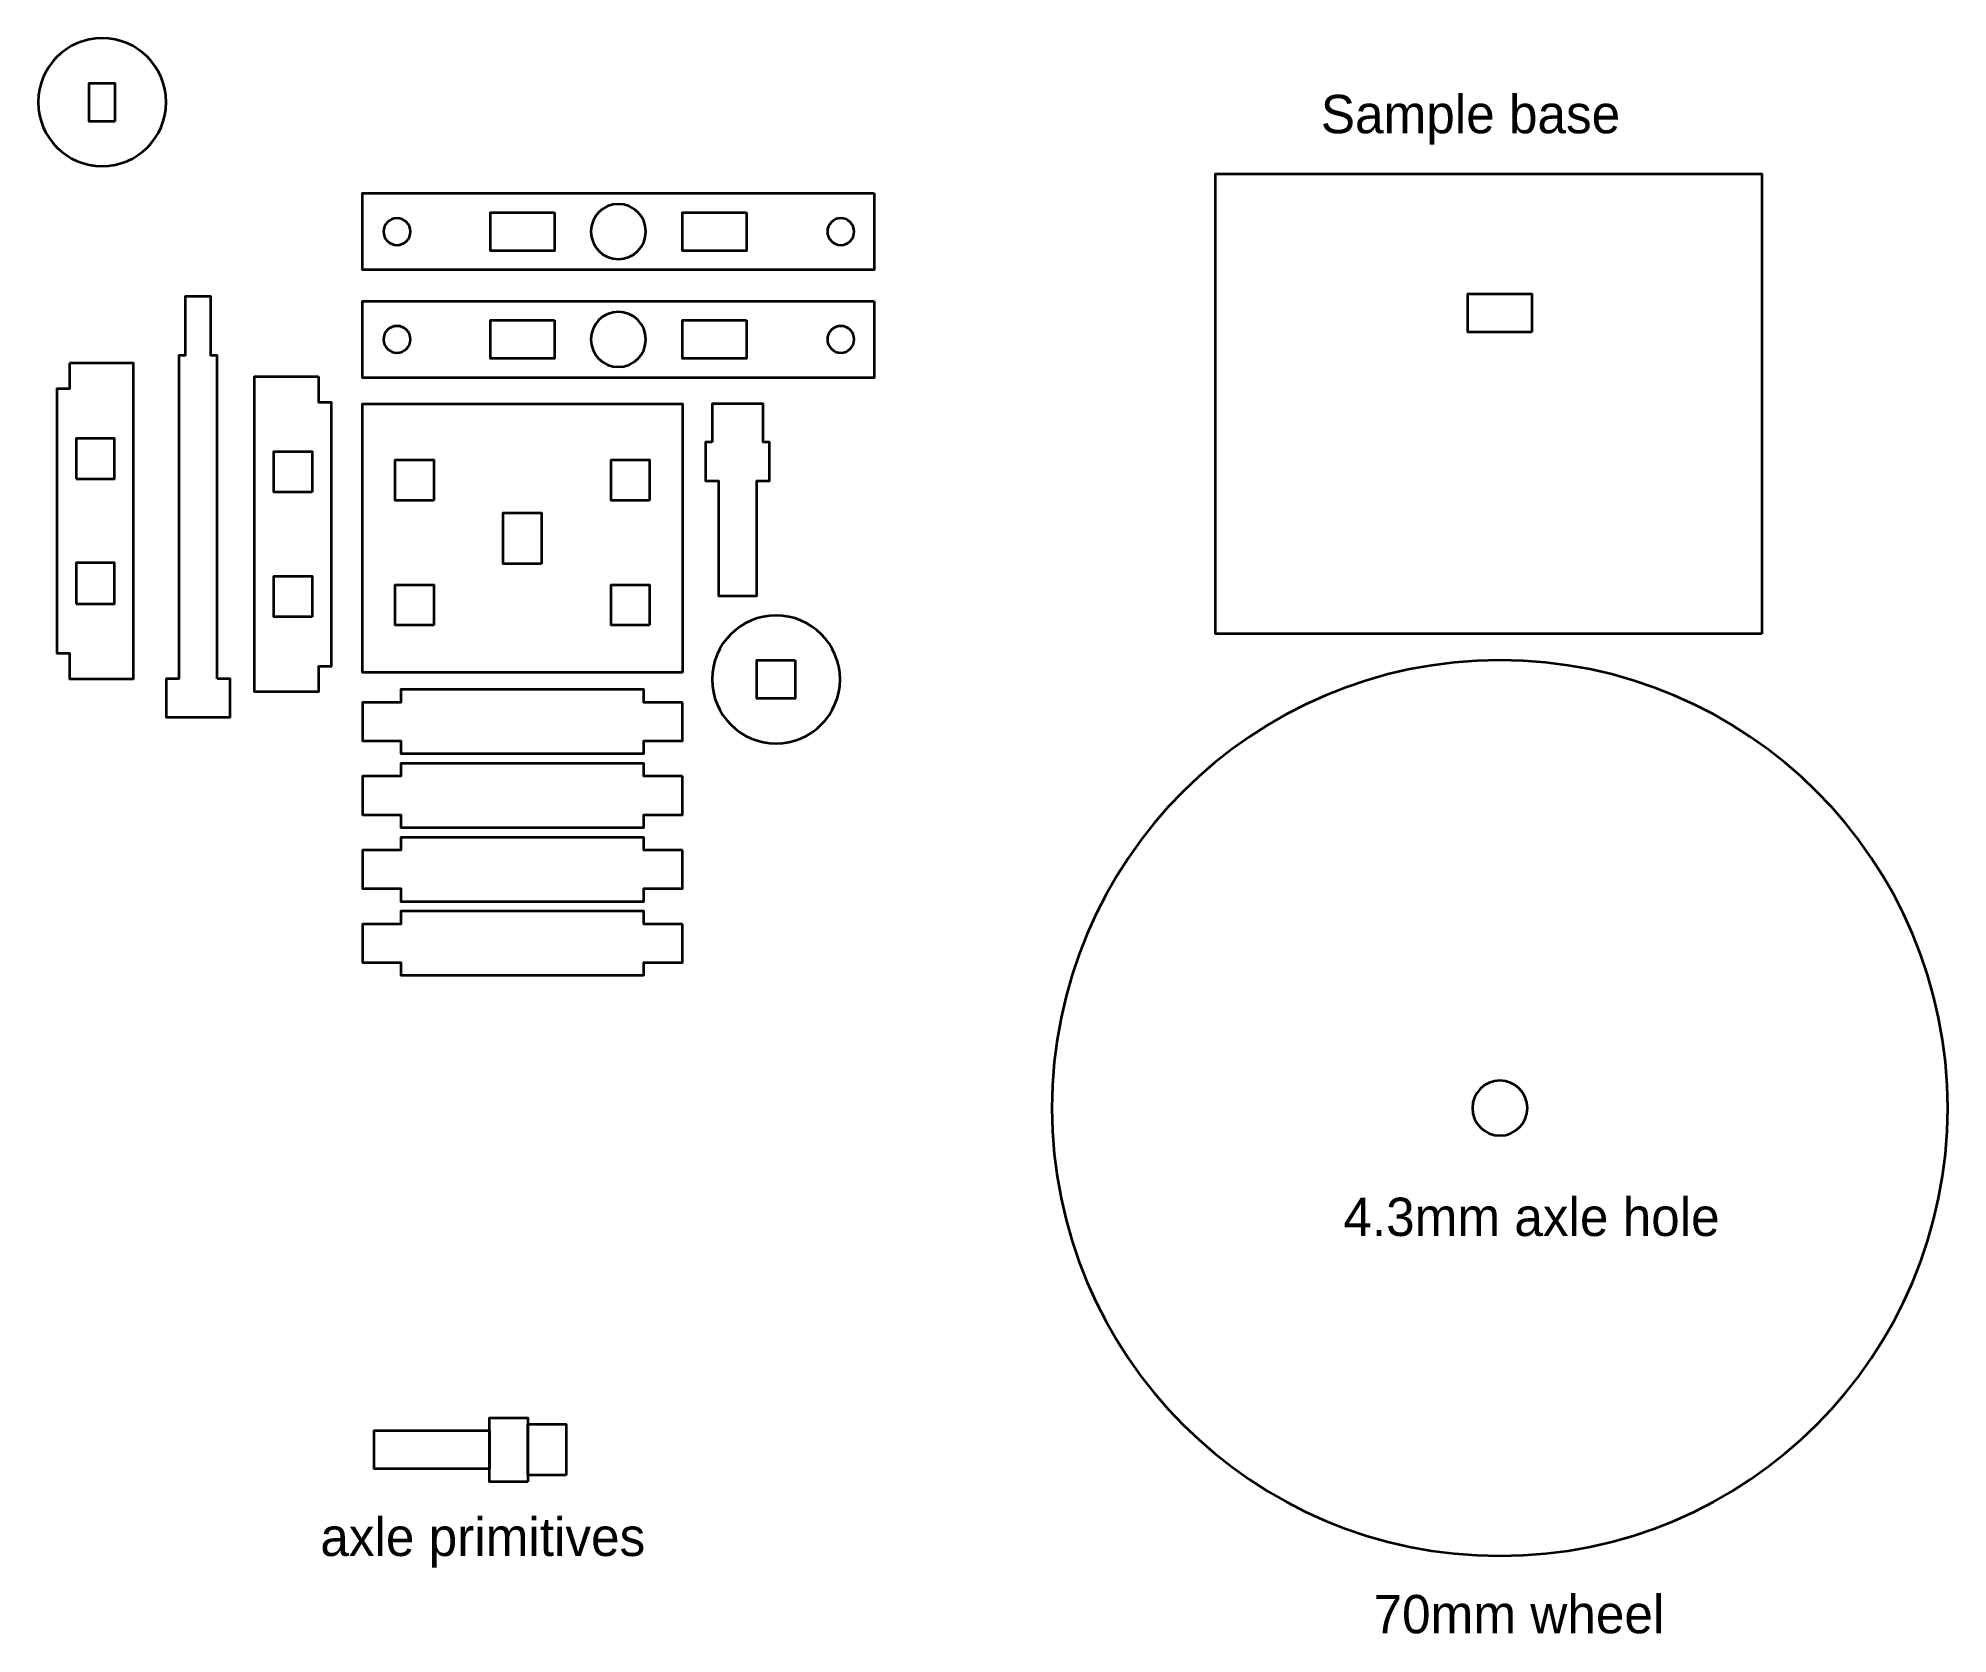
# Model space of a CAD drawing. Header units: inches. Extents: x 34 to 183, y -182 to -57.
import ezdxf

# ---------------------------------------------------------------- set-up
doc = ezdxf.new("R2010")
doc.units = ezdxf.units.IN
doc.header["$MEASUREMENT"] = 0
for name, color, linetype in [('assembly', 7, 'Continuous'), ('outer assembly', 7, 'Continuous'), ('parts', 7, 'Continuous')]:
    doc.layers.add(name, color=color, linetype=linetype)

# ---------------------------------------------------------------- blocks, each defined once
blk = doc.blocks.new('block 2')
at = {"layer": 'parts', "color": 250, "lineweight": 35, "true_color": 0x231f20}
for points in [[(71.86, -169.91), (68.86, -169.91), (68.86, -164.91), (71.86, -164.91), (71.86, -169.91)], [(74.86, -169.41), (71.86, -169.41), (71.86, -165.41), (74.86, -165.41), (74.86, -169.41)], [(68.86, -168.91), (59.86, -168.91), (59.86, -165.91), (68.86, -165.91), (68.86, -168.91)]]:
    blk.add_lwpolyline(points, dxfattribs=at)
blk = doc.blocks.new('block 3')
at = {"layer": 'parts', "color": 250, "lineweight": 35, "true_color": 0x231f20}
for points in [[(182.81, -140.71), (182.81, -160.04), (167.14, -175.71), (147.81, -175.71), (128.48, -175.71), (112.81, -160.04), (112.81, -140.71), (112.81, -121.38), (128.48, -105.71), (147.81, -105.71), (167.14, -105.71), (182.81, -121.38), (182.81, -140.71)], [(149.96, -140.71), (149.96, -141.9), (149, -142.86), (147.81, -142.86), (146.63, -142.86), (145.66, -141.9), (145.66, -140.71), (145.66, -139.53), (146.63, -138.56), (147.81, -138.56), (149, -138.56), (149.96, -139.53), (149.96, -140.71)]]:
    blk.add_open_spline(points, degree=3, knots=[0, 0, 0, 0, 1, 1, 1, 2, 2, 2, 3, 3, 3, 4, 4, 4, 4], dxfattribs=at)
blk = doc.blocks.new('block 4')
at = {"layer": 'assembly', "color": 250, "lineweight": 35, "true_color": 0x231f20}
for points in [[(98.93, -69.21), (98.93, -75.21), (58.93, -75.21), (58.93, -69.21), (98.93, -69.21)], [(73.93, -70.71), (73.93, -73.71), (68.93, -73.71), (68.93, -70.71), (73.93, -70.71)], [(88.93, -70.71), (88.93, -73.71), (83.93, -73.71), (83.93, -70.71), (88.93, -70.71)], [(98.93, -77.64), (98.93, -83.64), (58.93, -83.64), (58.93, -77.64), (98.93, -77.64)], [(73.93, -79.14), (73.93, -82.14), (68.93, -82.14), (68.93, -79.14), (73.93, -79.14)], [(88.93, -79.14), (88.93, -82.14), (83.93, -82.14), (83.93, -79.14), (88.93, -79.14)]]:
    blk.add_lwpolyline(points, dxfattribs=at)
for points in [[(78.93, -70.06), (80.12, -70.06), (81.08, -71.02), (81.08, -72.21), (81.08, -73.39), (80.12, -74.36), (78.93, -74.36), (77.74, -74.36), (76.78, -73.39), (76.78, -72.21), (76.78, -71.02), (77.74, -70.06), (78.93, -70.06)], [(61.63, -71.16), (62.21, -71.16), (62.68, -71.63), (62.68, -72.21), (62.68, -72.79), (62.21, -73.26), (61.63, -73.26), (61.05, -73.26), (60.58, -72.79), (60.58, -72.21), (60.58, -71.63), (61.05, -71.16), (61.63, -71.16)], [(96.31, -71.16), (96.89, -71.16), (97.36, -71.63), (97.36, -72.21), (97.36, -72.79), (96.89, -73.26), (96.31, -73.26), (95.74, -73.26), (95.26, -72.79), (95.26, -72.21), (95.26, -71.63), (95.74, -71.16), (96.31, -71.16)], [(78.93, -78.49), (80.12, -78.49), (81.08, -79.45), (81.08, -80.64), (81.08, -81.83), (80.12, -82.79), (78.93, -82.79), (77.74, -82.79), (76.78, -81.83), (76.78, -80.64), (76.78, -79.45), (77.74, -78.49), (78.93, -78.49)], [(61.63, -79.59), (62.21, -79.59), (62.68, -80.06), (62.68, -80.64), (62.68, -81.22), (62.21, -81.69), (61.63, -81.69), (61.05, -81.69), (60.58, -81.22), (60.58, -80.64), (60.58, -80.06), (61.05, -79.59), (61.63, -79.59)], [(96.31, -79.59), (96.89, -79.59), (97.36, -80.06), (97.36, -80.64), (97.36, -81.22), (96.89, -81.69), (96.31, -81.69), (95.74, -81.69), (95.26, -81.22), (95.26, -80.64), (95.26, -80.06), (95.74, -79.59), (96.31, -79.59)]]:
    blk.add_open_spline(points, degree=3, knots=[0, 0, 0, 0, 1, 1, 1, 2, 2, 2, 3, 3, 3, 4, 4, 4, 4], dxfattribs=at)
blk = doc.blocks.new('block 6')
at = {"layer": 'assembly', "color": 250, "lineweight": 35, "true_color": 0x231f20}
for points in [[(36.55, -91.54), (39.55, -91.54), (39.55, -88.37), (36.55, -88.37), (36.55, -91.54)], [(36.55, -101.29), (39.55, -101.29), (39.55, -98.11), (36.55, -98.11), (36.55, -101.29)]]:
    blk.add_lwpolyline(points, dxfattribs=at)
blk = doc.blocks.new('block 5')
at = {"layer": 'assembly', "color": 250, "lineweight": 35, "true_color": 0x231f20}
blk.add_lwpolyline([(36.05, -82.5), (36.05, -84.5), (35.05, -84.5), (35.05, -105.16), (36.05, -105.16), (36.05, -107.16), (41.05, -107.16), (41.05, -105.16), (41.05, -84.5), (41.05, -82.5), (36.05, -82.5)], dxfattribs=at)
at = {"layer": 'assembly'}
blk.add_blockref('block 6', (0, 0), dxfattribs=at)
blk = doc.blocks.new('block 7')
at = {"layer": 'assembly', "color": 250, "lineweight": 35, "true_color": 0x231f20}
blk.add_lwpolyline([(39.59, -63.6), (37.59, -63.6), (37.59, -60.6), (39.59, -60.6), (39.59, -63.6)], dxfattribs=at)
blk.add_open_spline([(43.59, -62.1), (43.59, -64.86), (41.36, -67.1), (38.59, -67.1), (35.83, -67.1), (33.59, -64.86), (33.59, -62.1), (33.59, -59.33), (35.83, -57.1), (38.59, -57.1), (41.36, -57.1), (43.59, -59.33), (43.59, -62.1)], degree=3, knots=[0, 0, 0, 0, 1, 1, 1, 2, 2, 2, 3, 3, 3, 4, 4, 4, 4], dxfattribs=at)
blk = doc.blocks.new('block 9')
at = {"layer": 'assembly', "color": 250, "lineweight": 35, "true_color": 0x231f20}
for points in [[(55, -92.57), (52, -92.57), (52, -89.4), (55, -89.4), (55, -92.57)], [(55, -102.32), (52, -102.32), (52, -99.14), (55, -99.14), (55, -102.32)]]:
    blk.add_lwpolyline(points, dxfattribs=at)
blk = doc.blocks.new('block 8')
at = {"layer": 'assembly', "color": 250, "lineweight": 35, "true_color": 0x231f20}
blk.add_lwpolyline([(55.5, -83.53), (55.5, -85.53), (56.5, -85.53), (56.5, -106.19), (55.5, -106.19), (55.5, -108.19), (50.5, -108.19), (50.5, -106.19), (50.5, -85.53), (50.5, -83.53), (55.5, -83.53)], dxfattribs=at)
at = {"layer": 'assembly'}
blk.add_blockref('block 9', (0, 0), dxfattribs=at)
blk = doc.blocks.new('block 12')
at = {"layer": 'outer assembly', "color": 250, "lineweight": 35, "true_color": 0x231f20}
for points in [[(81.36, -93.24), (78.36, -93.24), (78.36, -90.06), (81.36, -90.06), (81.36, -93.24)], [(81.36, -102.98), (78.36, -102.98), (78.36, -99.81), (81.36, -99.81), (81.36, -102.98)]]:
    blk.add_lwpolyline(points, dxfattribs=at)
blk = doc.blocks.new('block 13')
at = {"layer": 'outer assembly', "color": 250, "lineweight": 35, "true_color": 0x231f20}
for points in [[(64.5, -93.24), (61.5, -93.24), (61.5, -90.06), (64.5, -90.06), (64.5, -93.24)], [(64.5, -102.98), (61.5, -102.98), (61.5, -99.81), (64.5, -99.81), (64.5, -102.98)]]:
    blk.add_lwpolyline(points, dxfattribs=at)
blk = doc.blocks.new('block 11')
at = {"layer": 'outer assembly'}
for name in ['block 13', 'block 12']:
    blk.add_blockref(name, (0, 0), dxfattribs=at)
blk = doc.blocks.new('block 10')
at = {"layer": 'outer assembly', "color": 250, "lineweight": 35, "true_color": 0x231f20}
for points in [[(83.93, -106.68), (58.93, -106.68), (58.93, -85.68), (83.93, -85.68), (83.93, -106.68)], [(72.93, -98.18), (69.93, -98.18), (69.93, -94.18), (72.93, -94.18), (72.93, -98.18)]]:
    blk.add_lwpolyline(points, dxfattribs=at)
at = {"layer": 'outer assembly'}
blk.add_blockref('block 11', (0, 0), dxfattribs=at)
blk = doc.blocks.new('block 14')
at = {"layer": 'outer assembly', "color": 250, "lineweight": 35, "true_color": 0x231f20}
blk.add_lwpolyline([(92.75, -105.71), (92.75, -108.71), (89.75, -108.71), (89.75, -105.71), (92.75, -105.71)], dxfattribs=at)
blk.add_open_spline([(91.25, -102.21), (94.01, -102.21), (96.25, -104.45), (96.25, -107.21), (96.25, -109.97), (94.01, -112.21), (91.25, -112.21), (88.49, -112.21), (86.25, -109.97), (86.25, -107.21), (86.25, -104.45), (88.49, -102.21), (91.25, -102.21)], degree=3, knots=[0, 0, 0, 0, 1, 1, 1, 2, 2, 2, 3, 3, 3, 4, 4, 4, 4], dxfattribs=at)
blk = doc.blocks.new('block 15')
at = {"layer": 'outer assembly', "color": 250, "lineweight": 35, "true_color": 0x231f20}
for points in [[(83.93, -109.01), (80.93, -109.01), (80.93, -108.01), (61.93, -108.01), (61.93, -109.01), (58.93, -109.01), (58.93, -112.01), (61.93, -112.01), (61.93, -113.01), (80.93, -113.01), (80.93, -112.01), (83.93, -112.01), (83.93, -109.01)], [(83.93, -114.78), (80.93, -114.78), (80.93, -113.78), (61.93, -113.78), (61.93, -114.78), (58.93, -114.78), (58.93, -117.78), (61.93, -117.78), (61.93, -118.78), (80.93, -118.78), (80.93, -117.78), (83.93, -117.78), (83.93, -114.78)], [(83.93, -120.56), (80.93, -120.56), (80.93, -119.56), (61.93, -119.56), (61.93, -120.56), (58.93, -120.56), (58.93, -123.56), (61.93, -123.56), (61.93, -124.56), (80.93, -124.56), (80.93, -123.56), (83.93, -123.56), (83.93, -120.56)], [(83.93, -126.33), (80.93, -126.33), (80.93, -125.33), (61.93, -125.33), (61.93, -126.33), (58.93, -126.33), (58.93, -129.33), (61.93, -129.33), (61.93, -130.33), (80.93, -130.33), (80.93, -129.33), (83.93, -129.33), (83.93, -126.33)]]:
    blk.add_lwpolyline(points, dxfattribs=at)

msp = doc.modelspace()

# ---------------------------------------------------------------- linework, layer by layer
at = {"layer": 'assembly', "color": 250, "lineweight": 35, "true_color": 0x231f20}
msp.add_lwpolyline([(47.59, -107.16), (47.59, -81.89), (47.09, -81.89), (47.09, -77.29), (45.09, -77.29), (45.09, -81.89), (44.59, -81.89), (44.59, -107.16), (43.59, -107.16), (43.59, -110.16), (44.59, -110.16), (47.59, -110.16), (48.59, -110.16), (48.59, -107.16), (47.59, -107.16)], dxfattribs=at)
at = {"layer": 'outer assembly', "color": 250, "lineweight": 35, "true_color": 0x231f20}
msp.add_lwpolyline([(86.25, -88.68), (85.75, -88.68), (85.75, -91.68), (86.75, -91.68), (86.75, -100.68), (89.75, -100.68), (89.75, -91.68), (90.75, -91.68), (90.75, -88.68), (90.25, -88.68), (90.25, -85.68), (86.25, -85.68), (86.25, -88.68)], dxfattribs=at)
at = {"layer": 'parts', "color": 250, "lineweight": 35, "true_color": 0x231f20}
for points in [[(168.27, -103.64), (125.59, -103.64), (125.59, -67.71), (168.27, -67.71), (168.27, -103.64)], [(150.31, -80.08), (145.31, -80.08), (145.31, -77.08), (150.31, -77.08), (150.31, -80.08)]]:
    msp.add_lwpolyline(points, dxfattribs=at)

# ---------------------------------------------------------------- block references
at = {"layer": 'assembly'}
for name in ['block 7', 'block 4', 'block 5', 'block 8']:
    msp.add_blockref(name, (0, 0), dxfattribs=at)
at = {"layer": 'outer assembly'}
for name in ['block 10', 'block 14', 'block 15']:
    msp.add_blockref(name, (0, 0), dxfattribs=at)
at = {"layer": 'parts'}
for name in ['block 3', 'block 2']:
    msp.add_blockref(name, (0, 0), dxfattribs=at)

# ---------------------------------------------------------------- texts
at = {"layer": 'parts', "color": 250, "true_color": 0x231f20, "char_height": 2.9972, "attachment_point": 7}
for s, insert in [('\\fMyriad Pro|b0|i0|c0|p34;\\W1;Sample base', (133.82, -65.43)), ('\\fMyriad Pro|b0|i0|c0|p34;\\W1;4.3mm axle hole', (135.58, -150.75)), ('\\fMyriad Pro|b0|i0|c0|p34;\\W1;axle primitives', (55.64, -176.62)), ('\\fMyriad Pro|b0|i0|c0|p34;\\W1;70mm wheel', (137.94, -181.8))]:
    msp.add_mtext(s, dxfattribs=dict(at, insert=insert))

doc.saveas('drawing.dxf')
